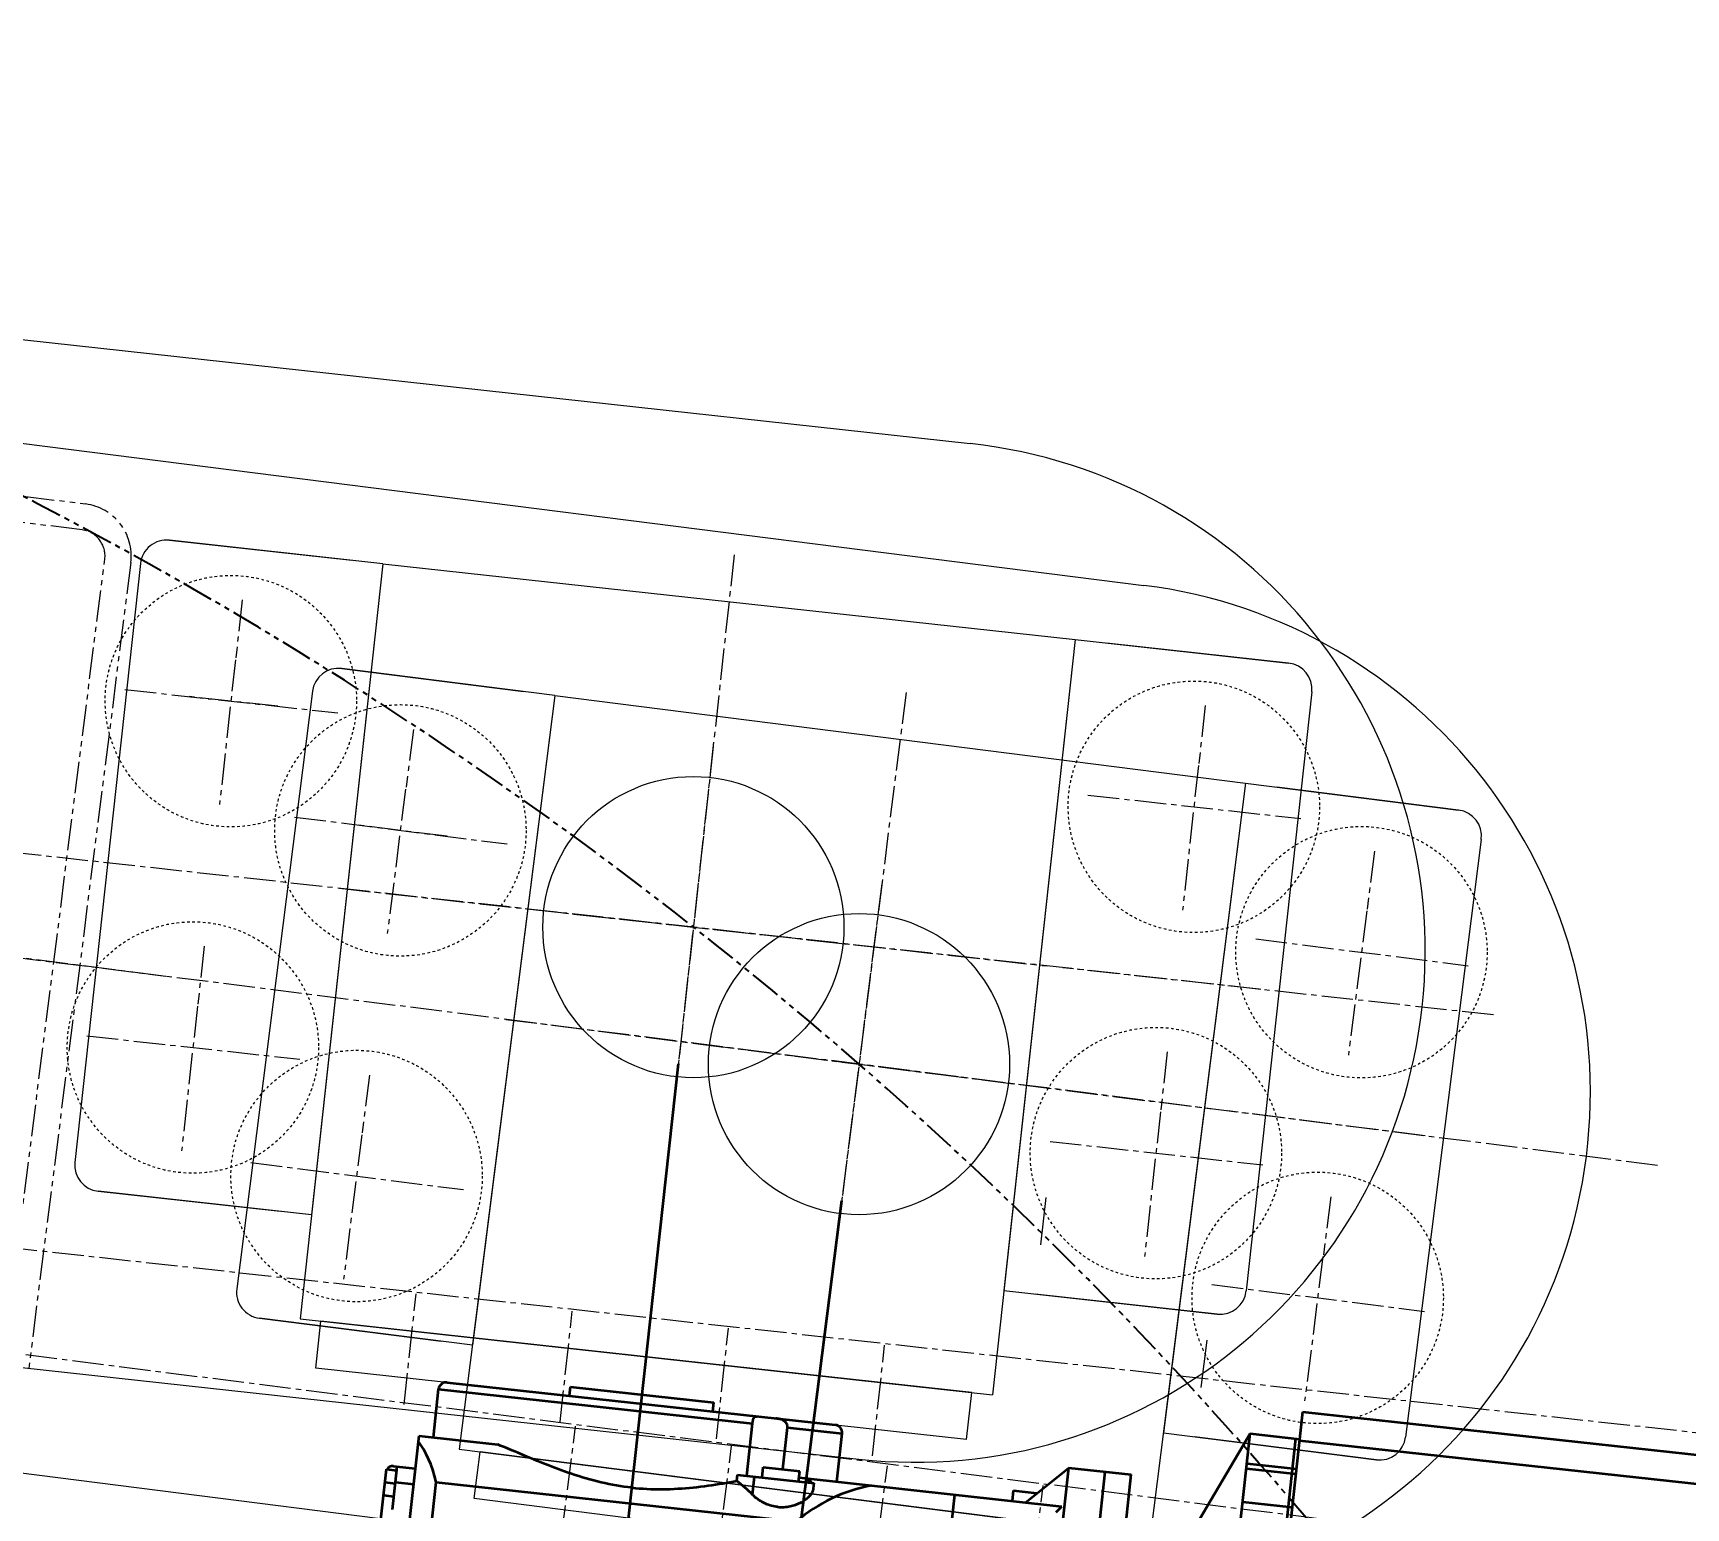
# Model space of a CAD drawing. Header units: millimetres. Extents: x -50460 to 50460, y -35640 to 35640.
# Drawn here: x 18241 to 18872, y -3678 to -3115 of the extents above; entities that cross this region are included whole.
import ezdxf

# ---------------------------------------------------------------- set-up
doc = ezdxf.new("R2010")
doc.units = ezdxf.units.MM
for name, pattern in [('双点画线', [22, 12, -2, 2, -2, 2, -2]), ('点画线', [18, 12, -2, 2, -2]), ('虚线', [2, 1, -1])]:
    doc.linetypes.add(name, pattern=pattern)
doc.layers.get('0').update_dxf_attribs({"lineweight": 35})
for name, color, linetype, lineweight in [('7', 30, '双点画线', 18), ('CDRAFT0', 7, 'Continuous', 15), ('EB0', 7, 'Continuous', 15), ('EB0_1', 7, 'Continuous', 15), ('中心线层', 1, '点画线', 18), ('尺寸线层', 4, 'Continuous', 18), ('粗实线层', 7, 'Continuous', 15), ('粗实线层_1', 7, 'Continuous', 15), ('虚线层', 100, '虚线', 18)]:
    doc.layers.add(name, color=color, linetype=linetype, lineweight=lineweight)
doc.styles.get("Standard").update_dxf_attribs({"font": ''})
doc.styles.get('Standard').set_extended_font_data('宋体')
doc.dimstyles.new('AM_DEMATIC$0', dxfattribs={"dimscale": 120, "dimtxt": 3, "dimasz": 1.5, "dimexe": 1, "dimexo": 0, "dimgap": 1, "dimtad": 1, "dimdsep": 46, "dimtxsty": 'Standard', "dimblk": '_CAXARROW', "dimcen": 0, "dimdle": 3, "dimclrd": 256, "dimclre": 256, "dimclrt": 2, "dimadec": 0, "dimazin": 2, "dimtfac": 0.707107, "dimtdec": 3, "dimtmove": 0, "dimatfit": 3, "dimfxl": 0, "dimfrac": 2, "dimtolj": 1, "dimlwd": 18, "dimarcsym": 0})

# ---------------------------------------------------------------- blocks, each defined once
blk = doc.blocks.new('*X513')
at = {"layer": '尺寸线层', "linetype": 'Continuous', "lineweight": 18, "transparency": 16777216}
for points in [[(22089.95, -1589.73), (22112.45, -1769.73), (22067.45, -1769.73)], [(22089.95, -15589.73), (22112.45, -15409.73), (22067.45, -15409.73)]]:
    blk.add_hatch(color=256, dxfattribs=at).paths.add_polyline_path(points, flags=0)
at = {"layer": '尺寸线层', "transparency": 16777216}
for p, q in [((14580.26, -1589.73), (22209.95, -1589.73)), ((14580.26, -15589.73), (22209.95, -15589.73))]:
    blk.add_line(p, q, dxfattribs=at)
at = {"layer": '尺寸线层', "linetype": 'Continuous', "lineweight": 18, "transparency": 16777216}
blk.add_line((22089.95, -1589.73), (22089.95, -15589.73), dxfattribs=at)
at = {"layer": '尺寸线层', "color": 2, "transparency": 16777216, "insert": (21789.95, -8576.73), "char_height": 360, "width": 2392, "attachment_point": 5, "rotation": 90, "line_spacing_factor": 1.37}
blk.add_mtext('14000', dxfattribs=at)
blk = doc.blocks.new('_CAXARROW')
blk.add_hatch(color=0).paths.add_polyline_path([(0, 0), (-1, 0.125), (-1, -0.125)], flags=0)
blk = doc.blocks.new('*X592')
at = {"layer": 'EB0'}
blk.add_circle((-104.37, 11.44), 57.5, dxfattribs=at)
at = {"layer": 'EB0_1'}
for p, q in [((-450.92, 245.61), (1.37, 196.02)), ((-493.42, -142.07), (-41.13, -191.66))]:
    blk.add_line(p, q, dxfattribs=at)
blk.add_arc((-19.88, 2.18), 195, 263.74311, 83.74311, dxfattribs=at)
at = {"layer": '中心线层'}
for p, q in [((201.19, -22.06), (-3507.68, 384.58)), ((-96.81, 80.45), (-111.94, -57.56)), ((-164.51, 18.04), (-44.23, 4.85))]:
    blk.add_line(p, q, dxfattribs=at)
blk = doc.blocks.new('*X595')
at = {"layer": 'CDRAFT0', "color": 1, "linetype": 'Continuous', "lineweight": 35}
for p, q in [((-13.84, -126.24), (13.84, 126.24)), ((-79.76, -16.4), (-77.74, 2.08)), ((-77.74, 2.08), (42.14, -11.06)), ((-74.54, 4.65), (73.77, -11.61)), ((-27.72, -0.48), (-27.34, 3)), ((-27.34, 3), (27.34, -3)), ((26.95, -6.48), (27.34, -3)), ((39.95, -31.04), (42.14, -11.06)), ((42.14, -11.06), (42.16, -10.9)), ((42.16, -10.9), (42.18, -10.74)), ((42.18, -10.74), (42.2, -10.58)), ((42.2, -10.58), (42.22, -10.42)), ((42.22, -10.42), (42.25, -10.27)), ((42.25, -10.27), (42.27, -10.12)), ((42.27, -10.12), (42.3, -9.98)), ((42.3, -9.98), (42.33, -9.84)), ((42.33, -9.84), (42.36, -9.71)), ((42.36, -9.71), (42.39, -9.58)), ((42.39, -9.58), (42.42, -9.46)), ((42.42, -9.46), (42.45, -9.34)), ((42.45, -9.34), (42.49, -9.22)), ((42.49, -9.22), (42.53, -9.11)), ((42.53, -9.11), (42.58, -9.01)), ((42.58, -9.01), (42.62, -8.91)), ((42.62, -8.91), (42.67, -8.82)), ((42.67, -8.82), (42.73, -8.74)), ((42.73, -8.74), (42.79, -8.66)), ((42.79, -8.66), (42.85, -8.59)), ((42.85, -8.59), (42.92, -8.53)), ((42.92, -8.53), (42.99, -8.48)), ((42.99, -8.48), (43.07, -8.43)), ((43.07, -8.43), (43.16, -8.39)), ((43.16, -8.39), (43.25, -8.36)), ((43.25, -8.36), (43.34, -8.34)), ((43.34, -8.34), (43.45, -8.33)), ((43.45, -8.33), (43.55, -8.32)), ((43.55, -8.32), (43.67, -8.32)), ((43.67, -8.32), (43.78, -8.32)), ((43.78, -8.32), (43.91, -8.34)), ((51.38, -9.16), (51.09, -9.12)), ((51.67, -9.2), (51.38, -9.16)), ((51.95, -9.25), (51.67, -9.2)), ((52.23, -9.3), (51.95, -9.25)), ((52.51, -9.37), (52.23, -9.3)), ((52.78, -9.44), (52.51, -9.37)), ((53.04, -9.53), (52.78, -9.44)), ((53.28, -9.62), (53.04, -9.53)), ((53.52, -9.71), (53.28, -9.62)), ((53.74, -9.82), (53.52, -9.71)), ((53.95, -9.93), (53.74, -9.82)), ((53.75, -28.53), (55.5, -12.52)), ((54.14, -10.05), (53.95, -9.93)), ((54.33, -10.18), (54.14, -10.05)), ((54.5, -10.31), (54.33, -10.18)), ((54.66, -10.45), (54.5, -10.31)), ((54.8, -10.59), (54.66, -10.45)), ((54.93, -10.74), (54.8, -10.59)), ((55.05, -10.9), (54.93, -10.74)), ((55.16, -11.06), (55.05, -10.9)), ((55.25, -11.22), (55.16, -11.06)), ((55.33, -11.4), (55.25, -11.22)), ((55.4, -11.58), (55.33, -11.4)), ((55.45, -11.76), (55.4, -11.58)), ((55.49, -11.95), (55.45, -11.76)), ((55.51, -12.14), (55.49, -11.95)), ((55.5, -12.52), (55.51, -12.33)), ((55.5, -12.52), (76.34, -14.81)), ((55.51, -12.33), (55.51, -12.14)), ((228.1, -227.21), (252.29, -6.54)), ((252.29, -6.54), (480.42, -31.55)), ((-99.4, -145.03), (-85.23, -15.81)), ((-85.23, -15.81), (-55.11, -19.11)), ((-85.23, -15.81), (-85.23, -15.81)), ((74.31, -33.3), (76.34, -14.81)), ((205.71, -59.78), (232.26, -14.9)), ((210.35, -214.7), (232.26, -14.9)), ((227.75, -216.61), (249.66, -16.81)), ((232.26, -14.9), (251.15, -16.97)), ((251.09, -17.49), (479.22, -42.5)), ((-54.07, -19.52), (-55.11, -19.11)), ((-53.01, -19.95), (-54.07, -19.52)), ((-51.93, -20.39), (-53.01, -19.95)), ((-50.83, -20.84), (-51.93, -20.39)), ((-49.71, -21.31), (-50.83, -20.84)), ((-48.58, -21.78), (-49.71, -21.31)), ((-47.42, -22.26), (-48.58, -21.78)), ((-46.26, -22.76), (-47.42, -22.26)), ((-45.07, -23.26), (-46.26, -22.76)), ((-43.87, -23.76), (-45.07, -23.26)), ((-42.65, -24.27), (-43.87, -23.76)), ((-41.42, -24.79), (-42.65, -24.27)), ((-40.17, -25.3), (-41.42, -24.79)), ((-108.81, -129.92), (-97.69, -28.52)), ((-97.69, -28.52), (-93.71, -28.96)), ((-95.04, -27.3), (-86.59, -28.23)), ((-94.2, -33.43), (-93.55, -27.47)), ((-38.9, -25.82), (-40.17, -25.3)), ((-37.63, -26.33), (-38.9, -25.82)), ((-36.34, -26.85), (-37.63, -26.33)), ((-35.03, -27.36), (-36.34, -26.85)), ((-33.72, -27.87), (-35.03, -27.36)), ((-32.39, -28.37), (-33.72, -27.87)), ((-31.04, -28.87), (-32.39, -28.37)), ((-29.69, -29.35), (-31.04, -28.87)), ((-28.33, -29.83), (-29.69, -29.35)), ((-26.95, -30.3), (-28.33, -29.83)), ((-25.57, -30.76), (-26.95, -30.3)), ((-24.17, -31.2), (-25.57, -30.76)), ((-22.77, -31.63), (-24.17, -31.2)), ((36.14, -32.98), (36.39, -30.65)), ((36.39, -30.65), (65.7, -33.86)), ((42.17, -38.26), (42.92, -31.37)), ((45.82, -31.68), (46.26, -27.71)), ((46.26, -27.71), (60.17, -29.23)), ((59.74, -33.21), (60.17, -29.23)), ((145.49, -186.97), (162.93, -27.92)), ((146.38, -41.2), (162.93, -27.92)), ((159.41, -188.5), (176.84, -29.45)), ((162.93, -27.92), (186.78, -30.54)), ((169.35, -189.59), (186.78, -30.54)), ((230.8, -28.24), (249.68, -30.32)), ((231.01, -26.32), (249.89, -28.39)), ((-98.24, -33.49), (-94.26, -33.93)), ((-95.35, -43.87), (-94.2, -33.43)), ((-94.2, -33.43), (-87.25, -34.2)), ((-83.12, -74.38), (-78.63, -33.43)), ((-78.63, -33.43), (58.86, -48.5)), ((-21.36, -32.04), (-22.77, -31.63)), ((-19.94, -32.44), (-21.36, -32.04)), ((-18.51, -32.82), (-19.94, -32.44)), ((-17.08, -33.19), (-18.51, -32.82)), ((-15.64, -33.53), (-17.08, -33.19)), ((-14.2, -33.85), (-15.64, -33.53)), ((-12.75, -34.16), (-14.2, -33.85)), ((-11.3, -34.44), (-12.75, -34.16)), ((-9.85, -34.7), (-11.3, -34.44)), ((-8.39, -34.94), (-9.85, -34.7)), ((-6.94, -35.16), (-8.39, -34.94)), ((-5.48, -35.35), (-6.94, -35.16)), ((-4.03, -35.53), (-5.48, -35.35)), ((-4.03, -35.53), (-2.57, -35.68)), ((-2.57, -35.68), (-1.11, -35.81)), ((-1.11, -35.81), (0.35, -35.91)), ((0.35, -35.91), (1.83, -36)), ((1.83, -36), (3.3, -36.06)), ((3.3, -36.06), (4.78, -36.1)), ((4.78, -36.1), (6.26, -36.12)), ((6.26, -36.12), (7.73, -36.12)), ((7.73, -36.12), (9.21, -36.1)), ((9.21, -36.1), (10.69, -36.06)), ((10.69, -36.06), (12.17, -36)), ((12.17, -36), (13.64, -35.92)), ((13.64, -35.92), (15.11, -35.83)), ((15.11, -35.83), (16.57, -35.72)), ((16.57, -35.72), (18.03, -35.59)), ((18.03, -35.59), (19.48, -35.45)), ((19.48, -35.45), (20.93, -35.29)), ((20.93, -35.29), (22.36, -35.12)), ((22.36, -35.12), (23.79, -34.94)), ((23.79, -34.94), (25.21, -34.75)), ((25.21, -34.75), (26.62, -34.55)), ((26.62, -34.55), (28.02, -34.34)), ((28.02, -34.34), (29.4, -34.12)), ((29.4, -34.12), (30.78, -33.9)), ((30.78, -33.9), (32.14, -33.68)), ((32.14, -33.68), (33.49, -33.45)), ((33.49, -33.45), (34.82, -33.21)), ((34.82, -33.21), (36.14, -32.98)), ((59.9, -31.72), (160.3, -42.72)), ((62.42, -32.1), (62.1, -31.96)), ((62.73, -32.24), (62.42, -32.1)), ((63.03, -32.39), (62.73, -32.24)), ((63.31, -32.55), (63.03, -32.39)), ((63.58, -32.71), (63.31, -32.55)), ((63.83, -32.88), (63.58, -32.71)), ((64.07, -33.05), (63.83, -32.88)), ((64.28, -33.22), (64.07, -33.05)), ((64.48, -33.4), (64.28, -33.22)), ((64.66, -33.58), (64.48, -33.4)), ((64.56, -37.99), (64.74, -37.72)), ((64.83, -33.77), (64.66, -33.58)), ((64.74, -37.72), (64.91, -37.46)), ((64.91, -37.46), (65.06, -37.19)), ((65.06, -37.19), (65.18, -36.93)), ((65.18, -36.93), (65.29, -36.67)), ((65.29, -36.67), (65.37, -36.4)), ((65.37, -36.4), (65.44, -36.14)), ((65.44, -36.14), (65.48, -35.89)), ((65.48, -35.87), (65.7, -33.86)), ((141.41, -40.65), (141.85, -36.68)), ((141.85, -36.68), (150.79, -37.66)), ((-98.78, -38.46), (-94.8, -38.9)), ((42.5, -38.59), (42.17, -38.26)), ((42.85, -38.92), (42.5, -38.59)), ((43.21, -39.24), (42.85, -38.92)), ((43.6, -39.55), (43.21, -39.24)), ((44, -39.86), (43.6, -39.55)), ((44.41, -40.15), (44, -39.86)), ((44.83, -40.44), (44.41, -40.15)), ((45.26, -40.71), (44.83, -40.44)), ((45.71, -40.96), (45.26, -40.71)), ((46.18, -41.22), (45.71, -40.96)), ((46.68, -41.47), (46.18, -41.22)), ((47.2, -41.7), (46.68, -41.47)), ((47.74, -41.92), (47.2, -41.7)), ((48.29, -42.13), (47.74, -41.92)), ((48.86, -42.31), (48.29, -42.13)), ((49.44, -42.47), (48.86, -42.31)), ((50.02, -42.61), (49.44, -42.47)), ((50.61, -42.73), (50.02, -42.61)), ((51.19, -42.82), (50.61, -42.73)), ((51.76, -42.89), (51.19, -42.82)), ((51.76, -42.89), (52.34, -42.94)), ((52.34, -42.94), (52.94, -42.97)), ((52.94, -42.97), (53.53, -42.97)), ((53.53, -42.97), (54.14, -42.95)), ((54.14, -42.95), (54.73, -42.9)), ((54.73, -42.9), (55.33, -42.84)), ((55.33, -42.84), (55.91, -42.75)), ((55.91, -42.75), (56.48, -42.64)), ((56.48, -42.64), (57.02, -42.52)), ((57.02, -42.52), (57.55, -42.38)), ((57.55, -42.38), (58.06, -42.22)), ((58.06, -42.22), (58.54, -42.06)), ((58.54, -42.06), (59.02, -41.89)), ((59.02, -41.89), (59.49, -41.69)), ((59.49, -41.69), (59.95, -41.49)), ((59.95, -41.49), (60.4, -41.27)), ((60.4, -41.27), (60.84, -41.04)), ((60.84, -41.04), (61.26, -40.81)), ((61.26, -40.81), (61.66, -40.56)), ((61.66, -40.56), (62.05, -40.31)), ((62.05, -40.31), (62.41, -40.06)), ((62.41, -40.06), (62.75, -39.8)), ((62.75, -39.8), (63.07, -39.54)), ((63.07, -39.54), (63.37, -39.28)), ((63.37, -39.28), (63.64, -39.03)), ((63.64, -39.03), (63.9, -38.77)), ((63.9, -38.77), (64.13, -38.51)), ((64.13, -38.51), (64.35, -38.25)), ((64.35, -38.25), (64.56, -37.99)), ((116.92, -61.23), (119.44, -38.25)), ((158.12, -44.86), (160.3, -42.72)), ((229.41, -40.9), (248.3, -42.97))]:
    blk.add_line(p, q, dxfattribs=at)
for centre, radius, start, end in [((-74.85, 1.77), 2.9, 83.74314, 173.74301), ((73.46, -14.49), 2.9, 353.74326, 83.74317), ((-95.31, -29.79), 2.5, 173.58438, 173.74314), ((-95.31, -29.79), 2.5, 83.74314, 150.16473), ((98.16, -93.85), 60, 100.03007, 130.90971)]:
    blk.add_arc(centre, radius, start, end, dxfattribs=at)
for centre, ratio, start_param, end_param in [((-100.74, -72.04), 0.404026, 5.459973, 5.889783), ((7.79, -83.94), 0.848485, 5.672399, 5.822609)]:
    blk.add_ellipse(centre, major_axis=(6.54, 59.64), ratio=ratio, start_param=start_param, end_param=end_param, dxfattribs=at)
blk = doc.blocks.new('*X596')
at = {"layer": 'EB0_1'}
for p, q in [((-126.22, -4.27), (-124.26, 13.62)), ((124.26, -13.62), (-124.26, 13.62)), ((122.29, -31.52), (-126.22, -4.27)), ((122.29, -31.52), (124.26, -13.62))]:
    blk.add_line(p, q, dxfattribs=at)
at = {"layer": '中心线层', "linetype": '点画线', "lineweight": 18}
for p, q in [((-92.54, -18.23), (-87.91, 24.01)), ((-32.9, -24.77), (-28.26, 17.47)), ((26.75, -31.31), (31.38, 10.93)), ((86.39, -37.85), (91.02, 4.39))]:
    blk.add_line(p, q, dxfattribs=at)
at = {"layer": '中心线层'}
blk.add_line((-4.21, -38.38), (2.09, 19.05), dxfattribs=at)
blk = doc.blocks.new('*X593')
at = {"layer": 'EB0_1'}
for p, q in [((3097.15, -213.82), (3015.63, -204.88)), ((3015.63, -204.88), (3085.22, -212.51)), ((3004.6, -213.73), (2979.54, -442.36)), ((3097.15, -213.82), (3065.54, -502.09)), ((3097.15, -213.82), (3069.9, -462.33)), ((3097.15, -213.82), (3361.56, -242.81)), ((3361.56, -242.81), (3329.96, -531.08)), ((3361.56, -242.81), (3334.31, -491.32)), ((3361.56, -242.81), (3443.07, -251.75)), ((3443.07, -251.75), (3373.49, -244.12)), ((3451.92, -262.78), (3426.86, -491.41)), ((3069.9, -462.33), (2988.39, -453.39)), ((2988.39, -453.39), (3057.97, -461.02)), ((3350.29, -455.75), (3348.3, -473.84)), ((3334.31, -491.32), (3415.83, -500.26)), ((3415.83, -500.26), (3346.24, -492.63)), ((3065.54, -502.09), (3329.96, -531.08))]:
    blk.add_line(p, q, dxfattribs=at)
blk.add_circle((3215.73, -352.57), 57.5, dxfattribs=at)
for centre, start, end in [((3014.54, -214.82), 83.74314, 173.74314), ((3441.98, -261.69), 353.74314, 83.74314), ((2989.48, -443.45), 173.74314, 263.74314), ((3416.92, -490.32), 263.74314, 353.74314)]:
    blk.add_arc(centre, 10, start, end, dxfattribs=at)
at = {"layer": '中心线层', "linetype": '点画线', "lineweight": 18}
for p, q in [((3231.32, -210.42), (3197.42, -519.57)), ((3043.39, -227.66), (3040.96, -249.82)), ((3056.97, -268.27), (3021.19, -264.34)), ((3411.19, -267.98), (3408.76, -290.15)), ((3080.54, -337.75), (3350.92, -367.39)), ((3028.9, -359.86), (3026.47, -382.03)), ((3396.69, -400.19), (3394.26, -422.36))]:
    blk.add_line(p, q, dxfattribs=at)
at = {"layer": '中心线层'}
for p, q in [((3040.81, -250.53), (3034.76, -305.71)), ((2998.62, -261.87), (3079.94, -270.78)), ((3408.61, -290.85), (3402.56, -346.04)), ((3366.42, -302.19), (3447.74, -311.11)), ((3432.43, -376.33), (3356.88, -368.05)), ((3026.31, -382.74), (3020.26, -437.92)), ((2984.13, -394.08), (3065.45, -402.99)), ((3394.11, -423.06), (3388.06, -478.24)), ((3351.93, -434.4), (3433.24, -443.32))]:
    blk.add_line(p, q, dxfattribs=at)
at = {"layer": '虚线层', "linetype": '虚线', "lineweight": 18}
for centre in [(3039.08, -266.3), (3406.87, -306.62), (3024.58, -398.51), (3392.38, -438.83)]:
    blk.add_circle(centre, 48, dxfattribs=at)
at = {"layer": '尺寸线层'}
for name, p in [('*X595', (3196.17, -531)), ('*X596', (3197.75, -516.59))]:
    blk.add_blockref(name, p, dxfattribs=at)
blk = doc.blocks.new('*X566')
at = {"layer": '中心线层', "linetype": '点画线', "lineweight": 18}
blk.add_line((-4378, 329.1), (817.65, -240.54), dxfattribs=at)
at = {"layer": 'EB0'}
blk.add_blockref('*X593', (-3215.73, 352.57), dxfattribs=at)
at = {"layer": '粗实线层'}
blk.add_blockref('*X592', (104.37, -11.44), dxfattribs=at)
blk = doc.blocks.new('*X624')
at = {"layer": '7'}
for p, q in [((2415.55, 54.82), (2723.09, 15.85)), ((2721.83, 5.93), (2414.29, 44.9)), ((2691.53, -312.79), (2730.5, -5.25)), ((2740.42, -6.5), (2701.45, -314.05))]:
    blk.add_line(p, q, dxfattribs=at)
for radius, start in [(20, 352.7792), (10, 352.77923)]:
    blk.add_arc((2720.58, -3.99), radius, start, 82.7792, dxfattribs=at)
at = {"layer": '中心线层', "linetype": '点画线', "lineweight": 18}
blk.add_line((2336.94, -111.62), (2753.83, -164.44), dxfattribs=at)
blk = doc.blocks.new('*X600')
at = {"layer": '粗实线层_1'}
blk.add_blockref('*X624', (-1515.57, 7.56), dxfattribs=at)
blk = doc.blocks.new('*X625')
at = {"layer": 'EB0'}
blk.add_circle((-104.17, 13.2), 57.5, dxfattribs=at)
at = {"layer": 'EB0_1'}
for p, q in [((-446.72, 253.16), (4.67, 195.97)), ((-495.74, -133.75), (-44.35, -190.94))]:
    blk.add_line(p, q, dxfattribs=at)
blk.add_arc((-19.84, 2.51), 195, 262.77918, 82.77918, dxfattribs=at)
at = {"layer": '中心线层'}
for p, q in [((200.79, -25.44), (-3500.72, 443.53)), ((-95.44, 82.06), (-112.89, -55.67)), ((-164.19, 20.8), (-44.15, 5.59))]:
    blk.add_line(p, q, dxfattribs=at)
blk = doc.blocks.new('*X628')
at = {"layer": 'CDRAFT0', "color": 1, "linetype": 'Continuous', "lineweight": 35}
blk.add_line((-15.96, -125.99), (15.96, 125.99), dxfattribs=at)
blk = doc.blocks.new('*X629')
at = {"layer": 'EB0_1'}
for p, q in [((-126.27, -2.15), (-124.01, 15.71)), ((124.01, -15.71), (-124.01, 15.71)), ((121.75, -33.57), (-126.27, -2.15)), ((121.75, -33.57), (124.01, -15.71))]:
    blk.add_line(p, q, dxfattribs=at)
at = {"layer": '中心线层', "linetype": '点画线', "lineweight": 18}
for p, q in [((-92.83, -16.67), (-87.49, 25.49)), ((-33.31, -24.21), (-27.97, 17.94)), ((26.22, -31.75), (31.56, 10.4)), ((85.74, -39.29), (91.08, 2.86))]:
    blk.add_line(p, q, dxfattribs=at)
at = {"layer": '中心线层'}
blk.add_line((-4.85, -38.3), (2.41, 19.01), dxfattribs=at)
blk = doc.blocks.new('*X626')
at = {"layer": 'EB0_1'}
for p, q in [((3093.11, -265.89), (3011.76, -255.59)), ((3011.76, -255.59), (3081.21, -264.38)), ((3000.58, -264.25), (2971.67, -492.42)), ((3093.11, -265.89), (3056.66, -553.59)), ((3093.11, -265.89), (3061.69, -513.91)), ((3093.11, -265.89), (3357, -299.33)), ((3357, -299.33), (3320.55, -587.03)), ((3357, -299.33), (3325.58, -547.34)), ((3357, -299.33), (3438.35, -309.63)), ((3438.35, -309.63), (3368.91, -300.83)), ((3447.01, -320.81), (3418.1, -548.99)), ((3061.69, -513.91), (2980.34, -503.6)), ((2980.34, -503.6), (3049.78, -512.4)), ((3342.15, -512.05), (3339.86, -530.1)), ((3325.58, -547.34), (3406.93, -557.65)), ((3406.93, -557.65), (3337.48, -548.85)), ((3056.66, -553.59), (3320.55, -587.03))]:
    blk.add_line(p, q, dxfattribs=at)
blk.add_circle((3209.34, -406.62), 57.5, dxfattribs=at)
for centre, start, end in [((3010.5, -265.51), 82.7792, 172.7792), ((3437.09, -319.55), 352.7792, 82.7792), ((2981.59, -493.68), 172.7792, 262.7792), ((3408.18, -547.73), 262.7792, 352.7792)]:
    blk.add_arc(centre, 10, start, end, dxfattribs=at)
at = {"layer": '中心线层', "linetype": '点画线', "lineweight": 18}
for p, q in [((3227.32, -264.75), (3188.23, -573.29)), ((3039.13, -278.82), (3036.33, -300.95)), ((3052.03, -319.65), (3016.31, -315.13)), ((3406.2, -325.33), (3403.39, -347.45)), ((3074.42, -389.52), (3344.27, -423.71)), ((3022.42, -410.77), (3019.61, -432.89)), ((3389.48, -457.27), (3386.68, -479.4))]:
    blk.add_line(p, q, dxfattribs=at)
at = {"layer": '中心线层'}
for p, q in [((3036.16, -301.65), (3029.19, -356.72)), ((2993.79, -312.28), (3074.95, -322.56)), ((3403.23, -348.16), (3396.25, -403.23)), ((3360.86, -358.78), (3442.02, -369.07)), ((3425.61, -434.02), (3350.22, -424.47)), ((3019.45, -433.59), (3012.47, -488.67)), ((2977.08, -444.22), (3058.23, -454.5)), ((3386.51, -480.1), (3379.53, -535.17)), ((3344.14, -490.73), (3425.3, -501.01))]:
    blk.add_line(p, q, dxfattribs=at)
at = {"layer": '虚线层', "linetype": '虚线', "lineweight": 18}
for centre in [(3034.17, -317.39), (3401.23, -363.89), (3017.45, -449.33), (3384.52, -495.84)]:
    blk.add_circle(centre, 48, dxfattribs=at)
at = {"layer": '尺寸线层'}
for name, p in [('*X628', (3186.78, -584.69)), ('*X629', (3188.6, -570.31))]:
    blk.add_blockref(name, p, dxfattribs=at)
blk = doc.blocks.new('*X599')
at = {"layer": '尺寸线层'}
blk.add_blockref('*X600', (-1502.98, 190.43), dxfattribs=at)
at = {"layer": '中心线层', "linetype": '点画线', "lineweight": 18}
blk.add_line((-4371.85, 402.71), (813.48, -254.27), dxfattribs=at)
at = {"layer": 'EB0'}
blk.add_blockref('*X626', (-3209.34, 406.62), dxfattribs=at)
at = {"layer": '粗实线层'}
blk.add_blockref('*X625', (104.17, -13.2), dxfattribs=at)

msp = doc.modelspace()

# ---------------------------------------------------------------- linework, layer by layer
at = {"layer": '7', "linetype": '双点画线', "lineweight": 25}
msp.add_arc((17505.258, -4714.726), 1600, 0, 90, dxfattribs=at)

# ---------------------------------------------------------------- dimensions: what is measured, and where the dimension line sits
at = {"layer": '尺寸线层'}
dim = msp.add_linear_dim(base=(22089.946, -15589.726), p1=(14580.258, -1589.726), p2=(14580.258, -15589.726), angle=270, dimstyle='AM_DEMATIC$0', override={"dimsah": 1, "dimtfill": 1, "dimtzin": 8}, dxfattribs=at)
dim.commit()
dim.dimension.update_dxf_attribs({"geometry": '*X513', "text_midpoint": (22089.946, -8589.726)})

# ---------------------------------------------------------------- next in the draw order: block references
msp.add_blockref('*X566', (18492.798, -3455.852), dxfattribs=at)

# ---------------------------------------------------------------- next in the draw order: block references
msp.add_blockref('*X599', (18556.05, -3508.146), dxfattribs=at)

doc.saveas('drawing.dxf')
